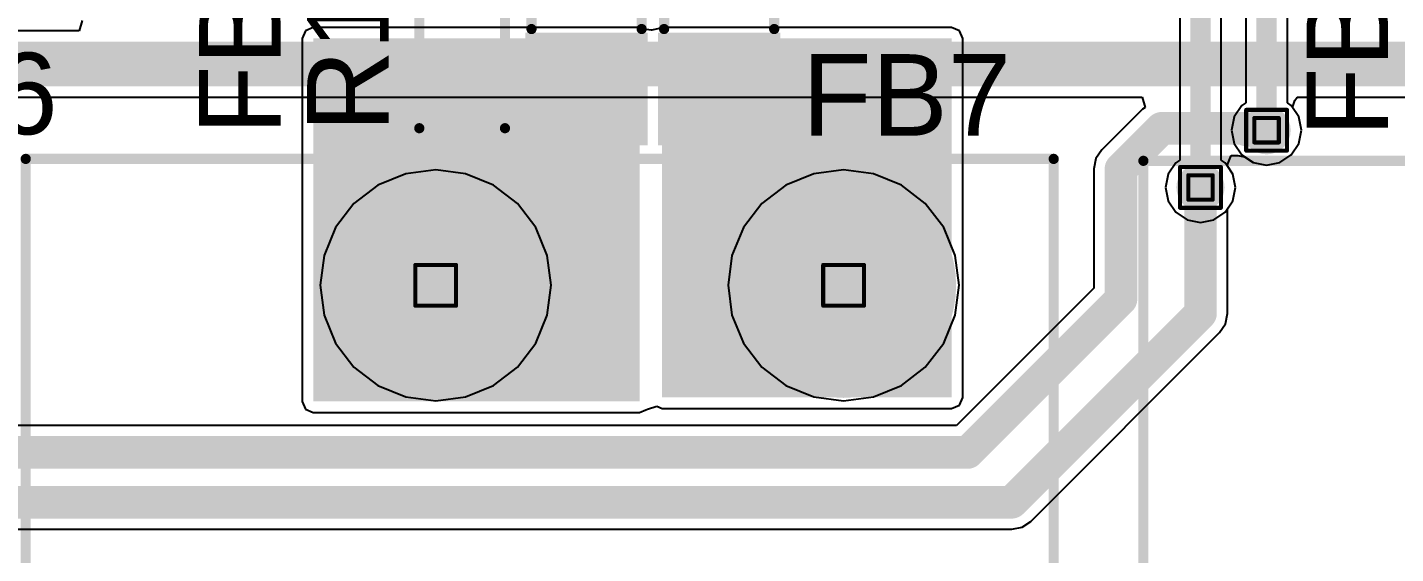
# Model space of a CAD drawing. Header units: inches. Extents: x -0.3 to 9.9, y -0.4 to 5.
# Drawn here: x 2.754 to 3.425, y 0.112 to 0.37 of the extents above; entities that cross this region are included whole.
import ezdxf

# ---------------------------------------------------------------- set-up
doc = ezdxf.new("R2010")
doc.units = ezdxf.units.IN
doc.header["$MEASUREMENT"] = 0
for name, color, linetype in [('Bottom Layer', 5, 'Continuous'), ('Bottom Solder', 6, 'Continuous'), ('Drill Drawing', 1, 'Continuous'), ('Multi-Layer', 9, 'Continuous'), ('Pad Holes', 156, 'Continuous'), ('Top Layer', 1, 'Continuous'), ('Top Overlay', 2, 'Continuous'), ('Top Paste', 8, 'Continuous'), ('Top Solder', 216, 'Continuous'), ('Via Holes', 16, 'Continuous')]:
    doc.layers.add(name, color=color, linetype=linetype)
doc.styles.add('Arial', font='', dxfattribs={"height": 0.2})
doc.styles.get('Arial').set_extended_font_data('Arial')

# ---------------------------------------------------------------- blocks, each defined once
blk = doc.blocks.new('R___0603_1')
at = {"layer": 'Top Layer'}
for points in [[(-0.015, 0.0175), (-0.015, -0.0175), (-0.045, -0.0175), (-0.045, 0.0175)], [(0.045, 0.0175), (0.045, -0.0175), (0.015, -0.0175), (0.015, 0.0175)]]:
    blk.add_hatch(color=1, dxfattribs=at).paths.add_polyline_path(points)
at = {"layer": 'Top Paste'}
for points in [[(-0.015, 0.0175), (-0.015, -0.0175), (-0.045, -0.0175), (-0.045, 0.0175)], [(0.045, 0.0175), (0.045, -0.0175), (0.015, -0.0175), (0.015, 0.0175)]]:
    blk.add_hatch(color=8, dxfattribs=at).paths.add_polyline_path(points)
at = {"layer": 'Top Solder'}
for points in [[(-0.011, 0.0215), (-0.011, -0.0215), (-0.049, -0.0215), (-0.049, 0.0215)], [(0.049, 0.0215), (0.049, -0.0215), (0.011, -0.0215), (0.011, 0.0215)]]:
    blk.add_hatch(color=216, dxfattribs=at).paths.add_polyline_path(points)
at = {"layer": 'Top Overlay'}
for points in [[(-0.048, -0.021, 0.005, 0.005, 0), (-0.048, 0.021, 0.005, 0.005, 0)], [(0.048, 0.021, 0.005, 0.005, 0), (-0.048, 0.021, 0.005, 0.005, 0)], [(0.048, -0.021, 0.005, 0.005, 0), (0.048, 0.021, 0.005, 0.005, 0)], [(0.048, -0.021, 0.005, 0.005, 0), (-0.048, -0.021, 0.005, 0.005, 0)]]:
    blk.add_lwpolyline(points, format="xyseb", dxfattribs=at)
for points in [[(-0.04925, 0.021, 0.0025, 0.0025, 1), (-0.04675, 0.021, 0.0025, 0.0025, 1)], [(-0.04925, 0.021, 0.0025, 0.0025, 1), (-0.04675, 0.021, 0.0025, 0.0025, 1)], [(0.04675, 0.021, 0.0025, 0.0025, 1), (0.04925, 0.021, 0.0025, 0.0025, 1)], [(0.04675, 0.021, 0.0025, 0.0025, 1), (0.04925, 0.021, 0.0025, 0.0025, 1)], [(-0.04925, -0.021, 0.0025, 0.0025, 1), (-0.04675, -0.021, 0.0025, 0.0025, 1)], [(-0.04925, -0.021, 0.0025, 0.0025, 1), (-0.04675, -0.021, 0.0025, 0.0025, 1)], [(0.04675, -0.021, 0.0025, 0.0025, 1), (0.04925, -0.021, 0.0025, 0.0025, 1)], [(0.04675, -0.021, 0.0025, 0.0025, 1), (0.04925, -0.021, 0.0025, 0.0025, 1)]]:
    blk.add_lwpolyline(points, format="xyseb", close=True, dxfattribs=at)
blk = doc.blocks.new('HA0200500000G_8')
at = {"layer": 'Bottom Layer'}
h = blk.add_hatch(color=5, dxfattribs=at)
edge = h.paths.add_edge_path()
edge.add_arc((-0.1, 0.15), 0.05118, 0, 360)
h = blk.add_hatch(color=5, dxfattribs=at)
edge = h.paths.add_edge_path()
edge.add_arc((0.1, 0.15), 0.05118, 0, 360)
blk.add_hatch(color=5, dxfattribs=at).paths.add_polyline_path([(-0.15118, -0.09882), (-0.04882, -0.09882), (-0.04882, -0.20118), (-0.15118, -0.20118)])
h = blk.add_hatch(color=5, dxfattribs=at)
edge = h.paths.add_edge_path()
edge.add_arc((0.1, -0.15), 0.05118, 0, 360)
at = {"layer": 'Bottom Solder'}
h = blk.add_hatch(color=6, dxfattribs=at)
edge = h.paths.add_edge_path()
edge.add_arc((-0.1, 0.15), 0.05518, 0, 360)
h = blk.add_hatch(color=6, dxfattribs=at)
edge = h.paths.add_edge_path()
edge.add_arc((0.1, 0.15), 0.05518, 0, 360)
blk.add_hatch(color=6, dxfattribs=at).paths.add_polyline_path([(-0.15518, -0.09482), (-0.04482, -0.09482), (-0.04482, -0.20518), (-0.15518, -0.20518)])
h = blk.add_hatch(color=6, dxfattribs=at)
edge = h.paths.add_edge_path()
edge.add_arc((0.1, -0.15), 0.05518, 0, 360)
at = {"layer": 'Multi-Layer'}
h = blk.add_hatch(color=9, dxfattribs=at)
edge = h.paths.add_edge_path()
edge.add_arc((-0.1, 0.15), 0.05118, 0, 360)
h = blk.add_hatch(color=9, dxfattribs=at)
edge = h.paths.add_edge_path()
edge.add_arc((0.1, 0.15), 0.05118, 0, 360)
blk.add_hatch(color=9, dxfattribs=at).paths.add_polyline_path([(-0.15118, -0.09882), (-0.04882, -0.09882), (-0.04882, -0.20118), (-0.15118, -0.20118)])
h = blk.add_hatch(color=9, dxfattribs=at)
edge = h.paths.add_edge_path()
edge.add_arc((0.1, -0.15), 0.05118, 0, 360)
at = {"layer": 'Pad Holes'}
h = blk.add_hatch(color=7, dxfattribs=at)
edge = h.paths.add_edge_path()
edge.add_arc((-0.1, 0.15), 0.02559, 0, 360)
h = blk.add_hatch(color=7, dxfattribs=at)
edge = h.paths.add_edge_path()
edge.add_arc((0.1, 0.15), 0.02559, 0, 360)
h = blk.add_hatch(color=7, dxfattribs=at)
edge = h.paths.add_edge_path()
edge.add_arc((-0.1, -0.15), 0.02559, 0, 360)
h = blk.add_hatch(color=7, dxfattribs=at)
edge = h.paths.add_edge_path()
edge.add_arc((0.1, -0.15), 0.02559, 0, 360)
at = {"layer": 'Top Layer'}
h = blk.add_hatch(color=1, dxfattribs=at)
edge = h.paths.add_edge_path()
edge.add_arc((-0.1, 0.15), 0.05118, 0, 360)
h = blk.add_hatch(color=1, dxfattribs=at)
edge = h.paths.add_edge_path()
edge.add_arc((0.1, 0.15), 0.05118, 0, 360)
blk.add_hatch(color=1, dxfattribs=at).paths.add_polyline_path([(-0.15118, -0.09882), (-0.04882, -0.09882), (-0.04882, -0.20118), (-0.15118, -0.20118)])
h = blk.add_hatch(color=1, dxfattribs=at)
edge = h.paths.add_edge_path()
edge.add_arc((0.1, -0.15), 0.05118, 0, 360)
at = {"layer": 'Top Solder'}
h = blk.add_hatch(color=216, dxfattribs=at)
edge = h.paths.add_edge_path()
edge.add_arc((-0.1, 0.15), 0.05518, 0, 360)
h = blk.add_hatch(color=216, dxfattribs=at)
edge = h.paths.add_edge_path()
edge.add_arc((0.1, 0.15), 0.05518, 0, 360)
blk.add_hatch(color=216, dxfattribs=at).paths.add_polyline_path([(-0.15518, -0.09482), (-0.04482, -0.09482), (-0.04482, -0.20518), (-0.15518, -0.20518)])
h = blk.add_hatch(color=216, dxfattribs=at)
edge = h.paths.add_edge_path()
edge.add_arc((0.1, -0.15), 0.05518, 0, 360)
at = {"layer": 'Top Overlay'}
for points in [[(-0.301, 0.212, 0.005, 0.005, 0), (0.203, 0.212, 0.005, 0.005, 0)], [(-0.301, -0.21, 0.005, 0.005, 0), (-0.301, 0.212, 0.005, 0.005, 0)], [(0.203, -0.21, 0.005, 0.005, 0), (0.203, 0.212, 0.005, 0.005, 0)], [(-0.234, -0.202, 0.01, 0.01, 0), (-0.234, -0.171, 0.01, 0.01, 0)], [(-0.245, -0.191, 0.01, 0.01, 0), (-0.234, -0.202, 0.01, 0.01, 0)], [(-0.234, -0.202, 0.01, 0.01, 0), (-0.223, -0.191, 0.01, 0.01, 0)], [(-0.301, -0.21, 0.005, 0.005, 0), (-0.195, -0.21, 0.005, 0.005, 0)], [(-0.195, -0.21, 0.005, 0.005, 0), (0.203, -0.21, 0.005, 0.005, 0)]]:
    blk.add_lwpolyline(points, format="xyseb", dxfattribs=at)
for points in [[(-0.30225, 0.212, 0.0025, 0.0025, 1), (-0.29975, 0.212, 0.0025, 0.0025, 1)], [(-0.30225, 0.212, 0.0025, 0.0025, 1), (-0.29975, 0.212, 0.0025, 0.0025, 1)], [(0.20175, 0.212, 0.0025, 0.0025, 1), (0.20425, 0.212, 0.0025, 0.0025, 1)], [(0.20175, 0.212, 0.0025, 0.0025, 1), (0.20425, 0.212, 0.0025, 0.0025, 1)], [(-0.2365, -0.171, 0.005, 0.005, 1), (-0.2315, -0.171, 0.005, 0.005, 1)], [(-0.2475, -0.191, 0.005, 0.005, 1), (-0.2425, -0.191, 0.005, 0.005, 1)], [(-0.2255, -0.191, 0.005, 0.005, 1), (-0.2205, -0.191, 0.005, 0.005, 1)], [(-0.2365, -0.202, 0.005, 0.005, 1), (-0.2315, -0.202, 0.005, 0.005, 1)], [(-0.2365, -0.202, 0.005, 0.005, 1), (-0.2315, -0.202, 0.005, 0.005, 1)], [(-0.2365, -0.202, 0.005, 0.005, 1), (-0.2315, -0.202, 0.005, 0.005, 1)], [(-0.30225, -0.21, 0.0025, 0.0025, 1), (-0.29975, -0.21, 0.0025, 0.0025, 1)], [(-0.30225, -0.21, 0.0025, 0.0025, 1), (-0.29975, -0.21, 0.0025, 0.0025, 1)], [(-0.19625, -0.21, 0.0025, 0.0025, 1), (-0.19375, -0.21, 0.0025, 0.0025, 1)], [(-0.19625, -0.21, 0.0025, 0.0025, 1), (-0.19375, -0.21, 0.0025, 0.0025, 1)], [(0.20175, -0.21, 0.0025, 0.0025, 1), (0.20425, -0.21, 0.0025, 0.0025, 1)], [(0.20175, -0.21, 0.0025, 0.0025, 1), (0.20425, -0.21, 0.0025, 0.0025, 1)]]:
    blk.add_lwpolyline(points, format="xyseb", close=True, dxfattribs=at)
at = {"layer": 'Top Overlay', "style": 'Arial'}
blk.add_text('PCB Edge', height=0.015748, dxfattribs=at).set_placement((-0.285, -0.16075))
blk = doc.blocks.new('HA0200500000G_10')
at = {"layer": 'Bottom Layer'}
h = blk.add_hatch(color=5, dxfattribs=at)
edge = h.paths.add_edge_path()
edge.add_arc((-0.1, 0.15), 0.05118, 0, 360)
h = blk.add_hatch(color=5, dxfattribs=at)
edge = h.paths.add_edge_path()
edge.add_arc((0.1, 0.15), 0.05118, 0, 360)
blk.add_hatch(color=5, dxfattribs=at).paths.add_polyline_path([(-0.15118, -0.09882), (-0.04882, -0.09882), (-0.04882, -0.20118), (-0.15118, -0.20118)])
h = blk.add_hatch(color=5, dxfattribs=at)
edge = h.paths.add_edge_path()
edge.add_arc((0.1, -0.15), 0.05118, 0, 360)
at = {"layer": 'Bottom Solder'}
h = blk.add_hatch(color=6, dxfattribs=at)
edge = h.paths.add_edge_path()
edge.add_arc((-0.1, 0.15), 0.05518, 0, 360)
h = blk.add_hatch(color=6, dxfattribs=at)
edge = h.paths.add_edge_path()
edge.add_arc((0.1, 0.15), 0.05518, 0, 360)
blk.add_hatch(color=6, dxfattribs=at).paths.add_polyline_path([(-0.15518, -0.09482), (-0.04482, -0.09482), (-0.04482, -0.20518), (-0.15518, -0.20518)])
h = blk.add_hatch(color=6, dxfattribs=at)
edge = h.paths.add_edge_path()
edge.add_arc((0.1, -0.15), 0.05518, 0, 360)
at = {"layer": 'Multi-Layer'}
h = blk.add_hatch(color=9, dxfattribs=at)
edge = h.paths.add_edge_path()
edge.add_arc((-0.1, 0.15), 0.05118, 0, 360)
h = blk.add_hatch(color=9, dxfattribs=at)
edge = h.paths.add_edge_path()
edge.add_arc((0.1, 0.15), 0.05118, 0, 360)
blk.add_hatch(color=9, dxfattribs=at).paths.add_polyline_path([(-0.15118, -0.09882), (-0.04882, -0.09882), (-0.04882, -0.20118), (-0.15118, -0.20118)])
h = blk.add_hatch(color=9, dxfattribs=at)
edge = h.paths.add_edge_path()
edge.add_arc((0.1, -0.15), 0.05118, 0, 360)
at = {"layer": 'Pad Holes'}
h = blk.add_hatch(color=7, dxfattribs=at)
edge = h.paths.add_edge_path()
edge.add_arc((-0.1, 0.15), 0.02559, 0, 360)
h = blk.add_hatch(color=7, dxfattribs=at)
edge = h.paths.add_edge_path()
edge.add_arc((0.1, 0.15), 0.02559, 0, 360)
h = blk.add_hatch(color=7, dxfattribs=at)
edge = h.paths.add_edge_path()
edge.add_arc((-0.1, -0.15), 0.02559, 0, 360)
h = blk.add_hatch(color=7, dxfattribs=at)
edge = h.paths.add_edge_path()
edge.add_arc((0.1, -0.15), 0.02559, 0, 360)
at = {"layer": 'Top Layer'}
h = blk.add_hatch(color=1, dxfattribs=at)
edge = h.paths.add_edge_path()
edge.add_arc((-0.1, 0.15), 0.05118, 0, 360)
h = blk.add_hatch(color=1, dxfattribs=at)
edge = h.paths.add_edge_path()
edge.add_arc((0.1, 0.15), 0.05118, 0, 360)
blk.add_hatch(color=1, dxfattribs=at).paths.add_polyline_path([(-0.15118, -0.09882), (-0.04882, -0.09882), (-0.04882, -0.20118), (-0.15118, -0.20118)])
h = blk.add_hatch(color=1, dxfattribs=at)
edge = h.paths.add_edge_path()
edge.add_arc((0.1, -0.15), 0.05118, 0, 360)
at = {"layer": 'Top Solder'}
h = blk.add_hatch(color=216, dxfattribs=at)
edge = h.paths.add_edge_path()
edge.add_arc((-0.1, 0.15), 0.05518, 0, 360)
h = blk.add_hatch(color=216, dxfattribs=at)
edge = h.paths.add_edge_path()
edge.add_arc((0.1, 0.15), 0.05518, 0, 360)
blk.add_hatch(color=216, dxfattribs=at).paths.add_polyline_path([(-0.15518, -0.09482), (-0.04482, -0.09482), (-0.04482, -0.20518), (-0.15518, -0.20518)])
h = blk.add_hatch(color=216, dxfattribs=at)
edge = h.paths.add_edge_path()
edge.add_arc((0.1, -0.15), 0.05518, 0, 360)
at = {"layer": 'Top Overlay'}
for points in [[(-0.301, 0.212, 0.005, 0.005, 0), (0.203, 0.212, 0.005, 0.005, 0)], [(-0.301, -0.21, 0.005, 0.005, 0), (-0.301, 0.212, 0.005, 0.005, 0)], [(0.203, -0.21, 0.005, 0.005, 0), (0.203, 0.212, 0.005, 0.005, 0)], [(-0.234, -0.202, 0.01, 0.01, 0), (-0.234, -0.171, 0.01, 0.01, 0)], [(-0.245, -0.191, 0.01, 0.01, 0), (-0.234, -0.202, 0.01, 0.01, 0)], [(-0.234, -0.202, 0.01, 0.01, 0), (-0.223, -0.191, 0.01, 0.01, 0)], [(-0.301, -0.21, 0.005, 0.005, 0), (-0.195, -0.21, 0.005, 0.005, 0)], [(-0.195, -0.21, 0.005, 0.005, 0), (0.203, -0.21, 0.005, 0.005, 0)]]:
    blk.add_lwpolyline(points, format="xyseb", dxfattribs=at)
for points in [[(-0.30225, 0.212, 0.0025, 0.0025, 1), (-0.29975, 0.212, 0.0025, 0.0025, 1)], [(-0.30225, 0.212, 0.0025, 0.0025, 1), (-0.29975, 0.212, 0.0025, 0.0025, 1)], [(0.20175, 0.212, 0.0025, 0.0025, 1), (0.20425, 0.212, 0.0025, 0.0025, 1)], [(0.20175, 0.212, 0.0025, 0.0025, 1), (0.20425, 0.212, 0.0025, 0.0025, 1)], [(-0.2365, -0.171, 0.005, 0.005, 1), (-0.2315, -0.171, 0.005, 0.005, 1)], [(-0.2475, -0.191, 0.005, 0.005, 1), (-0.2425, -0.191, 0.005, 0.005, 1)], [(-0.2255, -0.191, 0.005, 0.005, 1), (-0.2205, -0.191, 0.005, 0.005, 1)], [(-0.2365, -0.202, 0.005, 0.005, 1), (-0.2315, -0.202, 0.005, 0.005, 1)], [(-0.2365, -0.202, 0.005, 0.005, 1), (-0.2315, -0.202, 0.005, 0.005, 1)], [(-0.2365, -0.202, 0.005, 0.005, 1), (-0.2315, -0.202, 0.005, 0.005, 1)], [(-0.30225, -0.21, 0.0025, 0.0025, 1), (-0.29975, -0.21, 0.0025, 0.0025, 1)], [(-0.30225, -0.21, 0.0025, 0.0025, 1), (-0.29975, -0.21, 0.0025, 0.0025, 1)], [(-0.19625, -0.21, 0.0025, 0.0025, 1), (-0.19375, -0.21, 0.0025, 0.0025, 1)], [(-0.19625, -0.21, 0.0025, 0.0025, 1), (-0.19375, -0.21, 0.0025, 0.0025, 1)], [(0.20175, -0.21, 0.0025, 0.0025, 1), (0.20425, -0.21, 0.0025, 0.0025, 1)], [(0.20175, -0.21, 0.0025, 0.0025, 1), (0.20425, -0.21, 0.0025, 0.0025, 1)]]:
    blk.add_lwpolyline(points, format="xyseb", close=True, dxfattribs=at)
at = {"layer": 'Top Overlay', "style": 'Arial'}
blk.add_text('PCB Edge', height=0.015748, rotation=360, dxfattribs=at).set_placement((-0.285, -0.16075))
blk = doc.blocks.new('I___0805_130')
at = {"layer": 'Top Layer'}
for points in [[(-0.06299, 0.02598), (-0.01575, 0.02598), (-0.01575, -0.02598), (-0.06299, -0.02598)], [(0.01575, 0.02598), (0.06299, 0.02598), (0.06299, -0.02598), (0.01575, -0.02598)]]:
    blk.add_hatch(color=1, dxfattribs=at).paths.add_polyline_path(points)
at = {"layer": 'Top Paste'}
for points in [[(-0.06299, 0.02598), (-0.01575, 0.02598), (-0.01575, -0.02598), (-0.06299, -0.02598)], [(0.01575, 0.02598), (0.06299, 0.02598), (0.06299, -0.02598), (0.01575, -0.02598)]]:
    blk.add_hatch(color=8, dxfattribs=at).paths.add_polyline_path(points)
at = {"layer": 'Top Solder'}
for points in [[(-0.06699, 0.02998), (-0.01175, 0.02998), (-0.01175, -0.02998), (-0.06699, -0.02998)], [(0.01175, 0.02998), (0.06699, 0.02998), (0.06699, -0.02998), (0.01175, -0.02998)]]:
    blk.add_hatch(color=216, dxfattribs=at).paths.add_polyline_path(points)
at = {"layer": 'Top Overlay'}
for points in [[(-0.01, 0.027, 0.005, 0.005, 0), (0.01, 0.027, 0.005, 0.005, 0)], [(-0.01, -0.027, 0.005, 0.005, 0), (0.01, -0.027, 0.005, 0.005, 0)]]:
    blk.add_lwpolyline(points, format="xyseb", dxfattribs=at)
for points in [[(-0.01125, 0.027, 0.0025, 0.0025, 1), (-0.00875, 0.027, 0.0025, 0.0025, 1)], [(0.00875, 0.027, 0.0025, 0.0025, 1), (0.01125, 0.027, 0.0025, 0.0025, 1)], [(-0.01125, -0.027, 0.0025, 0.0025, 1), (-0.00875, -0.027, 0.0025, 0.0025, 1)], [(0.00875, -0.027, 0.0025, 0.0025, 1), (0.01125, -0.027, 0.0025, 0.0025, 1)]]:
    blk.add_lwpolyline(points, format="xyseb", close=True, dxfattribs=at)
blk = doc.blocks.new('I___0805_131')
at = {"layer": 'Top Layer'}
for points in [[(-0.06299, 0.02598), (-0.01575, 0.02598), (-0.01575, -0.02598), (-0.06299, -0.02598)], [(0.01575, 0.02598), (0.06299, 0.02598), (0.06299, -0.02598), (0.01575, -0.02598)]]:
    blk.add_hatch(color=1, dxfattribs=at).paths.add_polyline_path(points)
at = {"layer": 'Top Paste'}
for points in [[(-0.06299, 0.02598), (-0.01575, 0.02598), (-0.01575, -0.02598), (-0.06299, -0.02598)], [(0.01575, 0.02598), (0.06299, 0.02598), (0.06299, -0.02598), (0.01575, -0.02598)]]:
    blk.add_hatch(color=8, dxfattribs=at).paths.add_polyline_path(points)
at = {"layer": 'Top Solder'}
for points in [[(-0.06699, 0.02998), (-0.01175, 0.02998), (-0.01175, -0.02998), (-0.06699, -0.02998)], [(0.01175, 0.02998), (0.06699, 0.02998), (0.06699, -0.02998), (0.01175, -0.02998)]]:
    blk.add_hatch(color=216, dxfattribs=at).paths.add_polyline_path(points)
at = {"layer": 'Top Overlay'}
for points in [[(-0.01, 0.027, 0.005, 0.005, 0), (0.01, 0.027, 0.005, 0.005, 0)], [(-0.01, -0.027, 0.005, 0.005, 0), (0.01, -0.027, 0.005, 0.005, 0)]]:
    blk.add_lwpolyline(points, format="xyseb", dxfattribs=at)
for points in [[(-0.01125, 0.027, 0.0025, 0.0025, 1), (-0.00875, 0.027, 0.0025, 0.0025, 1)], [(0.00875, 0.027, 0.0025, 0.0025, 1), (0.01125, 0.027, 0.0025, 0.0025, 1)], [(-0.01125, -0.027, 0.0025, 0.0025, 1), (-0.00875, -0.027, 0.0025, 0.0025, 1)], [(0.00875, -0.027, 0.0025, 0.0025, 1), (0.01125, -0.027, 0.0025, 0.0025, 1)]]:
    blk.add_lwpolyline(points, format="xyseb", close=True, dxfattribs=at)

msp = doc.modelspace()

# ---------------------------------------------------------------- hatches: boundary and pattern name
at = {"layer": 'Bottom Layer'}
h = msp.add_hatch(color=5, dxfattribs=at)
edge = h.paths.add_edge_path()
edge.add_arc((3.36141, 0.32), 0.01181, 0, 360)
h = msp.add_hatch(color=5, dxfattribs=at)
edge = h.paths.add_edge_path()
edge.add_arc((3.329, 0.29195), 0.01181, 0, 360)
at = {"layer": 'Bottom Solder'}
h = msp.add_hatch(color=6, dxfattribs=at)
edge = h.paths.add_edge_path()
edge.add_arc((3.36141, 0.32), 0.00591, 0, 360)
h = msp.add_hatch(color=6, dxfattribs=at)
edge = h.paths.add_edge_path()
edge.add_arc((3.329, 0.29195), 0.00591, 0, 360)
at = {"layer": 'Top Layer'}
for points in [[(3.054, 0.365), (2.894, 0.365), (2.894, 0.187), (3.054, 0.187)], [(3.065, 0.189), (3.207, 0.189), (3.207, 0.365), (3.065, 0.365)]]:
    msp.add_hatch(color=1, dxfattribs=at).paths.add_polyline_path(points)
h = msp.add_hatch(color=1, dxfattribs=at)
edge = h.paths.add_edge_path()
edge.add_arc((3.36141, 0.32), 0.01181, 0, 360)
h = msp.add_hatch(color=1, dxfattribs=at)
edge = h.paths.add_edge_path()
edge.add_arc((3.329, 0.29195), 0.01181, 0, 360)
at = {"layer": 'Top Solder'}
h = msp.add_hatch(color=216, dxfattribs=at)
edge = h.paths.add_edge_path()
edge.add_arc((3.36141, 0.32), 0.00591, 0, 360)
h = msp.add_hatch(color=216, dxfattribs=at)
edge = h.paths.add_edge_path()
edge.add_arc((3.329, 0.29195), 0.00591, 0, 360)
at = {"layer": 'Via Holes'}
h = msp.add_hatch(color=7, dxfattribs=at)
edge = h.paths.add_edge_path()
edge.add_arc((3.36141, 0.32), 0.00591, 0, 360)
h = msp.add_hatch(color=7, dxfattribs=at)
edge = h.paths.add_edge_path()
edge.add_arc((3.329, 0.29195), 0.00591, 0, 360)

# ---------------------------------------------------------------- linework, layer by layer
at = {"layer": 'Bottom Layer'}
for p, q in [((2.78075, 0.37381), (2.77923, 0.36881)), ((2.77923, 0.36881), (2.62922, 0.36881)), ((2.1185, 0.33619), (3.30035, 0.33619)), ((3.30035, 0.33619), (3.30187, 0.33119)), ((3.37524, 0.33457), (3.37636, 0.33619)), ((3.37636, 0.33619), (3.8085, 0.33619)), ((3.30058, 0.33032), (3.28063, 0.31037)), ((3.30187, 0.33119), (3.30058, 0.33032)), ((3.37415, 0.33119), (3.37524, 0.33457)), ((3.37724, 0.32656), (3.37415, 0.33119)), ((3.37855, 0.32), (3.37724, 0.32656)), ((3.37724, 0.31344), (3.37855, 0.32)), ((3.28063, 0.31037), (3.27775, 0.30607)), ((3.37353, 0.30788), (3.37724, 0.31344)), ((3.27775, 0.30607), (3.27675, 0.301)), ((3.34204, 0.30269), (3.34401, 0.30769)), ((3.34484, 0.29851), (3.34204, 0.30269)), ((3.34401, 0.30769), (3.34723, 0.30769)), ((3.34723, 0.30769), (3.35055, 0.30703)), ((3.35055, 0.30703), (3.35485, 0.30416)), ((3.35485, 0.30416), (3.36141, 0.30286)), ((3.36141, 0.30286), (3.36796, 0.30416)), ((3.36796, 0.30416), (3.37353, 0.30788)), ((2.93936, 0.29868), (2.92569, 0.29302)), ((2.95402, 0.30061), (2.93936, 0.29868)), ((2.96869, 0.29868), (2.95402, 0.30061)), ((2.98236, 0.29302), (2.96869, 0.29868)), ((3.13936, 0.29868), (3.12569, 0.29302)), ((3.15402, 0.30061), (3.13936, 0.29868)), ((3.16869, 0.29868), (3.15402, 0.30061)), ((3.18236, 0.29302), (3.16869, 0.29868)), ((3.27675, 0.301), (3.27675, 0.24262)), ((3.34614, 0.29195), (3.34484, 0.29851)), ((2.92569, 0.29302), (2.91395, 0.28402)), ((2.99409, 0.28402), (2.98236, 0.29302)), ((3.12569, 0.29302), (3.11395, 0.28402)), ((3.19409, 0.28402), (3.18236, 0.29302)), ((3.34484, 0.28539), (3.34614, 0.29195)), ((2.91395, 0.28402), (2.90495, 0.27228)), ((3.0031, 0.27228), (2.99409, 0.28402)), ((3.11395, 0.28402), (3.10495, 0.27228)), ((3.2031, 0.27228), (3.19409, 0.28402)), ((3.34225, 0.28153), (3.34484, 0.28539)), ((3.34225, 0.23013), (3.34225, 0.28153)), ((2.90495, 0.27228), (2.89929, 0.25862)), ((3.00876, 0.25862), (3.0031, 0.27228)), ((3.10495, 0.27228), (3.09929, 0.25862)), ((3.20876, 0.25862), (3.2031, 0.27228)), ((2.89929, 0.25862), (2.89736, 0.24395)), ((3.01069, 0.24395), (3.00876, 0.25862)), ((3.09929, 0.25862), (3.09736, 0.24395)), ((3.21069, 0.24395), (3.20876, 0.25862)), ((2.89736, 0.24395), (2.89929, 0.22928)), ((3.00876, 0.22928), (3.01069, 0.24395)), ((3.09736, 0.24395), (3.09929, 0.22928)), ((3.20876, 0.22928), (3.21069, 0.24395)), ((3.27675, 0.24262), (3.20938, 0.17525)), ((2.89929, 0.22928), (2.90495, 0.21562)), ((3.0031, 0.21562), (3.00876, 0.22928)), ((3.09929, 0.22928), (3.10495, 0.21562)), ((3.2031, 0.21562), (3.20876, 0.22928)), ((3.34125, 0.22505), (3.34225, 0.23013)), ((3.33837, 0.22075), (3.34125, 0.22505)), ((2.90495, 0.21562), (2.91395, 0.20388)), ((2.99409, 0.20388), (3.0031, 0.21562)), ((3.10495, 0.21562), (3.11395, 0.20388)), ((3.19409, 0.20388), (3.2031, 0.21562)), ((3.24582, 0.1282), (3.33837, 0.22075)), ((2.91395, 0.20388), (2.92569, 0.19487)), ((2.98236, 0.19487), (2.99409, 0.20388)), ((3.11395, 0.20388), (3.12569, 0.19487)), ((3.18236, 0.19487), (3.19409, 0.20388)), ((2.92569, 0.19487), (2.93936, 0.18921)), ((2.96869, 0.18921), (2.98236, 0.19487)), ((3.12569, 0.19487), (3.13936, 0.18921)), ((3.16869, 0.18921), (3.18236, 0.19487)), ((2.93936, 0.18921), (2.95402, 0.18728)), ((2.95402, 0.18728), (2.96869, 0.18921)), ((3.13936, 0.18921), (3.15402, 0.18728)), ((3.15402, 0.18728), (3.16869, 0.18921)), ((3.20938, 0.17525), (1.22249, 0.17525)), ((3.24152, 0.12532), (3.24582, 0.1282)), ((1.20134, 0.12432), (3.23644, 0.12432)), ((3.23644, 0.12432), (3.24152, 0.12532))]:
    msp.add_line(p, q, dxfattribs=at)
for points in [[(2.62246, 0.3525, 0.022, 0.022, 0), (3.8085, 0.3525, 0.022, 0.022, 0)], [(3.29, 0.301, 0.016, 0.016, 0), (3.30995, 0.32095, 0.016, 0.016, 0)], [(3.30995, 0.32095, 0.016, 0.016, 0), (3.35105, 0.32095, 0.016, 0.016, 0)], [(3.35105, 0.32095, 0.016, 0.016, 0), (3.352, 0.32, 0.016, 0.016, 0)], [(3.29, 0.23713, 0.016, 0.016, 0), (3.29, 0.301, 0.016, 0.016, 0)], [(3.329, 0.23013, 0.016, 0.016, 0), (3.329, 0.29195, 0.016, 0.016, 0)], [(3.21487, 0.162, 0.016, 0.016, 0), (3.29, 0.23713, 0.016, 0.016, 0)], [(3.23644, 0.13757, 0.016, 0.016, 0), (3.329, 0.23013, 0.016, 0.016, 0)], [(1.217, 0.162, 0.016, 0.016, 0), (3.21487, 0.162, 0.016, 0.016, 0)], [(1.20134, 0.13757, 0.016, 0.016, 0), (3.23644, 0.13757, 0.016, 0.016, 0)]]:
    msp.add_lwpolyline(points, format="xyseb", dxfattribs=at)
for points in [[(3.30595, 0.32095, 0.008, 0.008, 1), (3.31395, 0.32095, 0.008, 0.008, 1)], [(3.30595, 0.32095, 0.008, 0.008, 1), (3.31395, 0.32095, 0.008, 0.008, 1)], [(3.34705, 0.32095, 0.008, 0.008, 1), (3.35505, 0.32095, 0.008, 0.008, 1)], [(3.34705, 0.32095, 0.008, 0.008, 1), (3.35505, 0.32095, 0.008, 0.008, 1)], [(3.348, 0.32, 0.008, 0.008, 1), (3.356, 0.32, 0.008, 0.008, 1)], [(3.286, 0.301, 0.008, 0.008, 1), (3.294, 0.301, 0.008, 0.008, 1)], [(3.286, 0.301, 0.008, 0.008, 1), (3.294, 0.301, 0.008, 0.008, 1)], [(3.325, 0.29195, 0.008, 0.008, 1), (3.333, 0.29195, 0.008, 0.008, 1)], [(3.286, 0.23713, 0.008, 0.008, 1), (3.294, 0.23713, 0.008, 0.008, 1)], [(3.286, 0.23713, 0.008, 0.008, 1), (3.294, 0.23713, 0.008, 0.008, 1)], [(3.325, 0.23013, 0.008, 0.008, 1), (3.333, 0.23013, 0.008, 0.008, 1)], [(3.325, 0.23013, 0.008, 0.008, 1), (3.333, 0.23013, 0.008, 0.008, 1)], [(3.21087, 0.162, 0.008, 0.008, 1), (3.21887, 0.162, 0.008, 0.008, 1)], [(3.21087, 0.162, 0.008, 0.008, 1), (3.21887, 0.162, 0.008, 0.008, 1)], [(3.23244, 0.13757, 0.008, 0.008, 1), (3.24044, 0.13757, 0.008, 0.008, 1)], [(3.23244, 0.13757, 0.008, 0.008, 1), (3.24044, 0.13757, 0.008, 0.008, 1)]]:
    msp.add_lwpolyline(points, format="xyseb", close=True, dxfattribs=at)
at = {"layer": 'Drill Drawing'}
for points in [[(3.35141, 0.33, 0.002, 0.002, 0), (3.37141, 0.33, 0.002, 0.002, 0)], [(3.35141, 0.31, 0.002, 0.002, 0), (3.35141, 0.33, 0.002, 0.002, 0)], [(3.37141, 0.31, 0.002, 0.002, 0), (3.37141, 0.33, 0.002, 0.002, 0)], [(3.35541, 0.326, 0.002, 0.002, 0), (3.36741, 0.326, 0.002, 0.002, 0)], [(3.35541, 0.314, 0.002, 0.002, 0), (3.35541, 0.326, 0.002, 0.002, 0)], [(3.36741, 0.314, 0.002, 0.002, 0), (3.36741, 0.326, 0.002, 0.002, 0)], [(3.35141, 0.31, 0.002, 0.002, 0), (3.37141, 0.31, 0.002, 0.002, 0)], [(3.35541, 0.314, 0.002, 0.002, 0), (3.36741, 0.314, 0.002, 0.002, 0)], [(3.319, 0.30195, 0.002, 0.002, 0), (3.339, 0.30195, 0.002, 0.002, 0)], [(3.319, 0.28195, 0.002, 0.002, 0), (3.319, 0.30195, 0.002, 0.002, 0)], [(3.339, 0.28195, 0.002, 0.002, 0), (3.339, 0.30195, 0.002, 0.002, 0)], [(3.323, 0.29795, 0.002, 0.002, 0), (3.335, 0.29795, 0.002, 0.002, 0)], [(3.323, 0.28595, 0.002, 0.002, 0), (3.323, 0.29795, 0.002, 0.002, 0)], [(3.335, 0.28595, 0.002, 0.002, 0), (3.335, 0.29795, 0.002, 0.002, 0)], [(3.319, 0.28195, 0.002, 0.002, 0), (3.339, 0.28195, 0.002, 0.002, 0)], [(3.323, 0.28595, 0.002, 0.002, 0), (3.335, 0.28595, 0.002, 0.002, 0)], [(2.94402, 0.25395, 0.002, 0.002, 0), (2.96402, 0.25395, 0.002, 0.002, 0)], [(2.94402, 0.23395, 0.002, 0.002, 0), (2.94402, 0.25395, 0.002, 0.002, 0)], [(2.96402, 0.23395, 0.002, 0.002, 0), (2.96402, 0.25395, 0.002, 0.002, 0)], [(3.14402, 0.25395, 0.002, 0.002, 0), (3.16402, 0.25395, 0.002, 0.002, 0)], [(3.14402, 0.23395, 0.002, 0.002, 0), (3.14402, 0.25395, 0.002, 0.002, 0)], [(3.16402, 0.23395, 0.002, 0.002, 0), (3.16402, 0.25395, 0.002, 0.002, 0)], [(2.94402, 0.23395, 0.002, 0.002, 0), (2.96402, 0.23395, 0.002, 0.002, 0)], [(3.14402, 0.23395, 0.002, 0.002, 0), (3.16402, 0.23395, 0.002, 0.002, 0)]]:
    msp.add_lwpolyline(points, format="xyseb", dxfattribs=at)
for points in [[(3.35091, 0.33, 0.001, 0.001, 1), (3.35191, 0.33, 0.001, 0.001, 1)], [(3.35091, 0.33, 0.001, 0.001, 1), (3.35191, 0.33, 0.001, 0.001, 1)], [(3.37091, 0.33, 0.001, 0.001, 1), (3.37191, 0.33, 0.001, 0.001, 1)], [(3.37091, 0.33, 0.001, 0.001, 1), (3.37191, 0.33, 0.001, 0.001, 1)], [(3.35491, 0.326, 0.001, 0.001, 1), (3.35591, 0.326, 0.001, 0.001, 1)], [(3.35491, 0.326, 0.001, 0.001, 1), (3.35591, 0.326, 0.001, 0.001, 1)], [(3.36691, 0.326, 0.001, 0.001, 1), (3.36791, 0.326, 0.001, 0.001, 1)], [(3.36691, 0.326, 0.001, 0.001, 1), (3.36791, 0.326, 0.001, 0.001, 1)], [(3.35091, 0.31, 0.001, 0.001, 1), (3.35191, 0.31, 0.001, 0.001, 1)], [(3.35091, 0.31, 0.001, 0.001, 1), (3.35191, 0.31, 0.001, 0.001, 1)], [(3.35491, 0.314, 0.001, 0.001, 1), (3.35591, 0.314, 0.001, 0.001, 1)], [(3.35491, 0.314, 0.001, 0.001, 1), (3.35591, 0.314, 0.001, 0.001, 1)], [(3.36691, 0.314, 0.001, 0.001, 1), (3.36791, 0.314, 0.001, 0.001, 1)], [(3.36691, 0.314, 0.001, 0.001, 1), (3.36791, 0.314, 0.001, 0.001, 1)], [(3.37091, 0.31, 0.001, 0.001, 1), (3.37191, 0.31, 0.001, 0.001, 1)], [(3.37091, 0.31, 0.001, 0.001, 1), (3.37191, 0.31, 0.001, 0.001, 1)], [(3.3185, 0.30195, 0.001, 0.001, 1), (3.3195, 0.30195, 0.001, 0.001, 1)], [(3.3185, 0.30195, 0.001, 0.001, 1), (3.3195, 0.30195, 0.001, 0.001, 1)], [(3.3385, 0.30195, 0.001, 0.001, 1), (3.3395, 0.30195, 0.001, 0.001, 1)], [(3.3385, 0.30195, 0.001, 0.001, 1), (3.3395, 0.30195, 0.001, 0.001, 1)], [(3.3225, 0.29795, 0.001, 0.001, 1), (3.3235, 0.29795, 0.001, 0.001, 1)], [(3.3225, 0.29795, 0.001, 0.001, 1), (3.3235, 0.29795, 0.001, 0.001, 1)], [(3.3345, 0.29795, 0.001, 0.001, 1), (3.3355, 0.29795, 0.001, 0.001, 1)], [(3.3345, 0.29795, 0.001, 0.001, 1), (3.3355, 0.29795, 0.001, 0.001, 1)], [(3.3185, 0.28195, 0.001, 0.001, 1), (3.3195, 0.28195, 0.001, 0.001, 1)], [(3.3185, 0.28195, 0.001, 0.001, 1), (3.3195, 0.28195, 0.001, 0.001, 1)], [(3.3225, 0.28595, 0.001, 0.001, 1), (3.3235, 0.28595, 0.001, 0.001, 1)], [(3.3225, 0.28595, 0.001, 0.001, 1), (3.3235, 0.28595, 0.001, 0.001, 1)], [(3.3345, 0.28595, 0.001, 0.001, 1), (3.3355, 0.28595, 0.001, 0.001, 1)], [(3.3345, 0.28595, 0.001, 0.001, 1), (3.3355, 0.28595, 0.001, 0.001, 1)], [(3.3385, 0.28195, 0.001, 0.001, 1), (3.3395, 0.28195, 0.001, 0.001, 1)], [(3.3385, 0.28195, 0.001, 0.001, 1), (3.3395, 0.28195, 0.001, 0.001, 1)], [(2.94352, 0.25395, 0.001, 0.001, 1), (2.94452, 0.25395, 0.001, 0.001, 1)], [(2.94352, 0.25395, 0.001, 0.001, 1), (2.94452, 0.25395, 0.001, 0.001, 1)], [(2.96352, 0.25395, 0.001, 0.001, 1), (2.96452, 0.25395, 0.001, 0.001, 1)], [(2.96352, 0.25395, 0.001, 0.001, 1), (2.96452, 0.25395, 0.001, 0.001, 1)], [(3.14352, 0.25395, 0.001, 0.001, 1), (3.14452, 0.25395, 0.001, 0.001, 1)], [(3.14352, 0.25395, 0.001, 0.001, 1), (3.14452, 0.25395, 0.001, 0.001, 1)], [(3.16352, 0.25395, 0.001, 0.001, 1), (3.16452, 0.25395, 0.001, 0.001, 1)], [(3.16352, 0.25395, 0.001, 0.001, 1), (3.16452, 0.25395, 0.001, 0.001, 1)], [(2.94352, 0.23395, 0.001, 0.001, 1), (2.94452, 0.23395, 0.001, 0.001, 1)], [(2.94352, 0.23395, 0.001, 0.001, 1), (2.94452, 0.23395, 0.001, 0.001, 1)], [(2.96352, 0.23395, 0.001, 0.001, 1), (2.96452, 0.23395, 0.001, 0.001, 1)], [(2.96352, 0.23395, 0.001, 0.001, 1), (2.96452, 0.23395, 0.001, 0.001, 1)], [(3.14352, 0.23395, 0.001, 0.001, 1), (3.14452, 0.23395, 0.001, 0.001, 1)], [(3.14352, 0.23395, 0.001, 0.001, 1), (3.14452, 0.23395, 0.001, 0.001, 1)], [(3.16352, 0.23395, 0.001, 0.001, 1), (3.16452, 0.23395, 0.001, 0.001, 1)], [(3.16352, 0.23395, 0.001, 0.001, 1), (3.16452, 0.23395, 0.001, 0.001, 1)]]:
    msp.add_lwpolyline(points, format="xyseb", close=True, dxfattribs=at)
at = {"layer": 'Top Layer'}
for p, q in [((3.3188, 0.74759), (3.3188, 0.30535)), ((3.3392, 0.30535), (3.3392, 0.74759)), ((3.35121, 0.74673), (3.35121, 0.33341)), ((3.3716, 0.33341), (3.3716, 0.74759)), ((2.894, 0.37041), (2.89017, 0.36883)), ((3.054, 0.37041), (2.894, 0.37041)), ((3.05606, 0.36956), (3.054, 0.37041)), ((3.05959, 0.36905), (3.05606, 0.36956)), ((3.06, 0.36909), (3.05959, 0.36905)), ((3.06359, 0.36983), (3.06, 0.36909)), ((3.065, 0.37041), (3.06359, 0.36983)), ((3.207, 0.37041), (3.065, 0.37041)), ((3.21083, 0.36883), (3.207, 0.37041)), ((2.89017, 0.36883), (2.88859, 0.365)), ((2.88859, 0.365), (2.88859, 0.187)), ((3.21241, 0.365), (3.21083, 0.36883)), ((3.21241, 0.189), (3.21241, 0.365)), ((3.34929, 0.33212), (3.34557, 0.32656)), ((3.35121, 0.33341), (3.34929, 0.33212)), ((3.37353, 0.33212), (3.3716, 0.33341)), ((3.37724, 0.32656), (3.37353, 0.33212)), ((3.34557, 0.32656), (3.34427, 0.32)), ((3.37855, 0.32), (3.37724, 0.32656)), ((3.34427, 0.32), (3.34557, 0.31344)), ((3.37724, 0.31344), (3.37855, 0.32)), ((3.34557, 0.31344), (3.34929, 0.30788)), ((3.37353, 0.30788), (3.37724, 0.31344)), ((3.31688, 0.30407), (3.31316, 0.29851)), ((3.3188, 0.30535), (3.31688, 0.30407)), ((3.34112, 0.30407), (3.3392, 0.30535)), ((3.34484, 0.29851), (3.34112, 0.30407)), ((3.34929, 0.30788), (3.35485, 0.30416)), ((3.35485, 0.30416), (3.36141, 0.30286)), ((3.36141, 0.30286), (3.36796, 0.30416)), ((3.36796, 0.30416), (3.37353, 0.30788)), ((3.31316, 0.29851), (3.31186, 0.29195)), ((3.34614, 0.29195), (3.34484, 0.29851)), ((3.31186, 0.29195), (3.31316, 0.28539)), ((3.34484, 0.28539), (3.34614, 0.29195)), ((3.31316, 0.28539), (3.31688, 0.27983)), ((3.34112, 0.27983), (3.34484, 0.28539)), ((3.31688, 0.27983), (3.32244, 0.27611)), ((3.32244, 0.27611), (3.329, 0.27481)), ((3.329, 0.27481), (3.33556, 0.27611)), ((3.33556, 0.27611), (3.34112, 0.27983)), ((3.21083, 0.18517), (3.21241, 0.189)), ((2.88859, 0.187), (2.89017, 0.18317)), ((2.89017, 0.18317), (2.894, 0.18159)), ((2.894, 0.18159), (3.054, 0.18159)), ((3.054, 0.18159), (3.05699, 0.18283)), ((3.05699, 0.18283), (3.05783, 0.18317)), ((3.05783, 0.18317), (3.06245, 0.18465)), ((3.06245, 0.18465), (3.065, 0.18359)), ((3.065, 0.18359), (3.207, 0.18359)), ((3.207, 0.18359), (3.21083, 0.18517))]:
    msp.add_line(p, q, dxfattribs=at)
for points in [[(3.329, 0.29195, 0.01, 0.01, 0), (3.329, 0.761, 0.01, 0.01, 0)], [(3.36141, 0.32, 0.01, 0.01, 0), (3.36141, 0.761, 0.01, 0.01, 0)]]:
    msp.add_lwpolyline(points, format="xyseb", dxfattribs=at)
for points in [[(3.35891, 0.32, 0.005, 0.005, 1), (3.36391, 0.32, 0.005, 0.005, 1)], [(3.3265, 0.29195, 0.005, 0.005, 1), (3.3315, 0.29195, 0.005, 0.005, 1)]]:
    msp.add_lwpolyline(points, format="xyseb", close=True, dxfattribs=at)

# ---------------------------------------------------------------- block references
for name, p, rotation in [('I___0805_131', (3.028, 0.37963), 90), ('I___0805_130', (3.093, 0.37963), 90), ('R___0603_1', (2.967, 0.369), 270)]:
    msp.add_blockref(name, p, dxfattribs=dict(rotation=rotation))
for name, p in [('HA0200500000G_8', (3.05402, 0.09395)), ('HA0200500000G_10', (3.602, 0.093))]:
    msp.add_blockref(name, p)

# ---------------------------------------------------------------- texts
at = {"layer": 'Top Overlay', "style": 'Arial'}
for s, p in [('FB6', (2.87799, 0.31768)), ('R16', (2.93099, 0.31902)), ('FB2', (3.42099, 0.31668))]:
    msp.add_text(s, height=0.04, rotation=90, dxfattribs=at).set_placement(p)
for s, p in [('J6', (2.70968, 0.31801)), ('FB7', (3.13368, 0.31731))]:
    msp.add_text(s, height=0.04, dxfattribs=at).set_placement(p)

doc.saveas('drawing.dxf')
